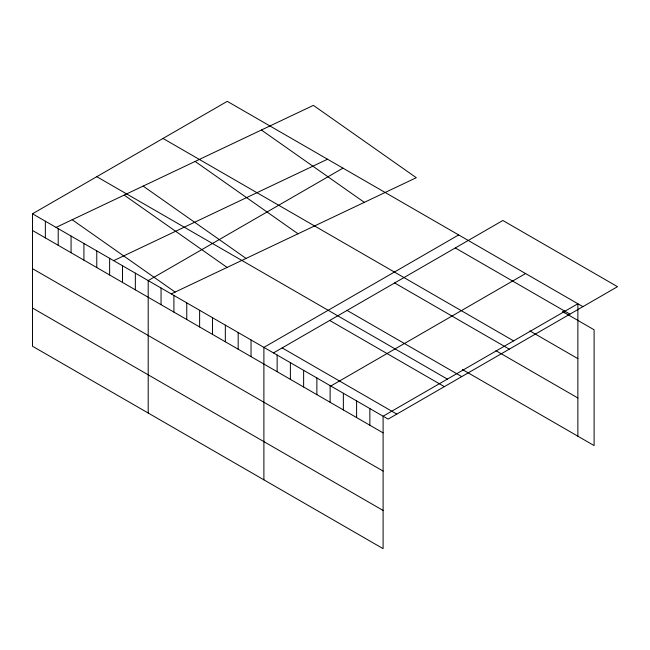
<?xml version="1.0" encoding="UTF-8"?>
<svg xmlns="http://www.w3.org/2000/svg" width="650" height="650" viewBox="0 0 650 650"><rect width="100%" height="100%" fill="white"/><g stroke="black" fill="none" stroke-linecap="round" stroke-linejoin="round"><path stroke-width="0.97" d="M577.874 436.207L577.874 303.761L383.102 416.211L383.102 548.657L32.5 346.239L32.5 213.793L227.281 101.343L582.904 306.654M342.973 168.139L148.2 280.589L148.2 413.043M458.673 234.934L263.892 347.392L263.892 479.838M273.471 352.918L502.848 220.488L617.5 286.683L388.123 419.112L32.5 213.793M330.801 386.019L525.574 273.561M56.054 227.394L313.381 105.365L416.293 177.702L171.259 293.906M113.661 260.65L327.535 159.226M455.293 247.951L569.944 314.137M562.477 311.529L594.108 329.786L594.108 445.575L462.312 369.484M529.864 330.907L577.874 358.629M163.004 138.45L513.597 340.868M394.639 282.961L509.291 349.156M495.926 350.683L577.874 397.995M347.084 310.424L461.736 376.61M96.777 176.686L447.379 379.104M329.713 320.45L444.364 386.644M282.157 347.904L396.809 414.099M32.5 230.457L383.102 432.876M32.5 268.661L383.102 471.079M32.5 308.035L383.102 510.453M261.406 130.016L364.317 202.345M195.122 161.444L298.041 233.781M143.154 186.095L246.066 258.424M124.174 195.097L227.086 267.426M72.199 219.741L175.118 292.077M564.631 310.814L564.631 312.772M369.858 408.566L369.858 425.222M356.606 400.92L356.606 417.576M343.363 393.274L343.363 409.931M330.119 385.621L330.119 402.285M316.875 377.975L316.875 394.639M303.631 370.329L303.631 386.994M290.387 362.684L290.387 379.34M277.144 355.038L277.144 371.694M251.038 339.966L251.038 356.631M238.184 332.548L238.184 349.204M225.331 325.122L225.331 341.786M212.477 317.704L212.477 334.36M199.623 310.277L199.623 326.942M186.761 302.859L186.761 319.516M173.907 295.433L173.907 312.098M161.054 288.015L161.054 304.671M135.346 273.171L135.346 289.827M122.484 265.744L122.484 282.409M109.631 258.326L109.631 274.983M96.777 250.908L96.777 267.564M83.923 243.482L83.923 260.146M71.069 236.064L71.069 252.72M58.208 228.637L58.208 245.302M45.354 221.219L45.354 237.876"/></g></svg>
